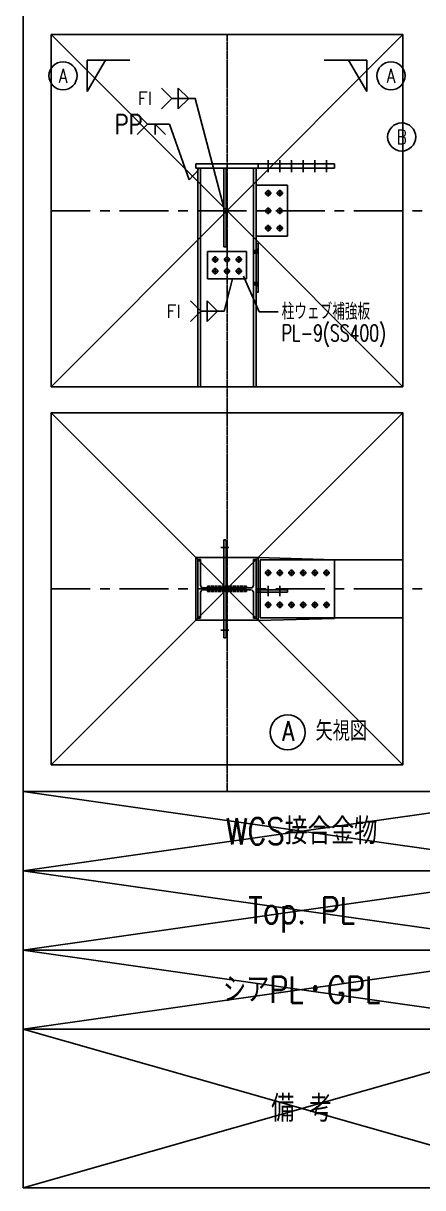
# Model space of a CAD drawing. Extents: x -668440 to 1010955, y -1678500 to 210463.
# Drawn here: x -587578 to -567126, y -944029 to -884498 of the extents above; entities that cross this region are included whole.
import ezdxf
from ezdxf.enums import TextEntityAlignment as Align

# ---------------------------------------------------------------- set-up
doc = ezdxf.new("R2010")
doc.units = 0
doc.header["$MEASUREMENT"] = 0
for name, pattern in [('CENTER', [2, 1.25, -0.25, 0.25, -0.25]), ('DASHED', [0.75, 0.5, -0.25]), ('HASEN_S', [2, 1.5, -0.5])]:
    doc.linetypes.add(name, pattern=pattern)
doc.layers.get('0').update_dxf_attribs({"color": 3, "linetype": 'CONTINUOUS'})
doc.layers.get('Defpoints').update_dxf_attribs({"color": 251, "linetype": 'CONTINUOUS'})
doc.layers.add('00_ADDL', color=253, linetype='CONTINUOUS', plot=False)
for name, color, linetype in [('010', 7, 'CONTINUOUS'), ('098', 7, 'CONTINUOUS'), ('100', 5, 'CENTER'), ('_1-1_L-CL', 3, 'CONTINUOUS'), ('_1-3_L-CS', 1, 'CONTINUOUS'), ('_1-B_TXT1', 3, 'CONTINUOUS'), ('_4-7_CS-H', 4, 'HASEN_S'), ('_5-6_GS-M', 6, 'CONTINUOUS'), ('BEAM_H-434x299x10x15x13', 7, 'CONTINUOUS'), ('BOLT', 4, 'CONTINUOUS'), ('cfhole_d', 7, 'CONTINUOUS'), ('cfr_d', 7, 'CONTINUOUS'), ('chole', 7, 'CONTINUOUS'), ('COL_H-300x300x10x15x13', 7, 'CONTINUOUS'), ('ctp400-40-60-60-0-0-M22', 7, 'CONTINUOUS'), ('cwr_d', 7, 'CONTINUOUS'), ('SH400-12-3-3-M22@90(0.0)', 7, 'CONTINUOUS'), ('SP400-40-60-60-0-0-M22-200-K6-320-320-0-164-TYPE1', 7, 'CONTINUOUS'), ('SP400-40-60-60-0-0-M22-200-K6-614-322-0-168-TYPE2', 7, 'CONTINUOUS'), ('修正2022年4月20日', 2, 'CONTINUOUS')]:
    doc.layers.add(name, color=color, linetype=linetype)
doc.styles.add('DRACAD', font='txt', dxfattribs={"width": 0.85, "bigfont": 'extfont2'})
doc.styles.add('S000', font='simplex.shx', dxfattribs={"width": 0.7, "bigfont": 'extfont2.shx'})
doc.styles.add('S020', font='simplex.shx', dxfattribs={"width": 0.8, "height": 100, "bigfont": 'extfont2.shx'})
doc.styles.add('S030', font='simplex.shx', dxfattribs={"width": 0.8, "bigfont": 'extfont2.shx'})

# ---------------------------------------------------------------- blocks, each defined once
blk = doc.blocks.new('剛接合部C1Y')
for p, q in [((-225827.6965, -399027.59222), (-225827.6965, -392142.59222)), ((-224634.60838, -394236.59222), (-224649.62063, -394236.59222)), ((-224625.60838, -394229.59222), (-224634.60838, -394229.59222)), ((-224634.60838, -394411.59222), (-224649.62063, -394411.59222)), ((-224625.60838, -394418.59222), (-224634.60838, -394418.59222)), ((-224234.62063, -396116.92555), (-224234.62063, -395816.92555))]:
    blk.add_line(p, q)
blk.add_lwpolyline([(-224625.60838, -394199.59222), (-224634.60838, -394199.59222), (-224634.60838, -394449.59222), (-224625.60838, -394449.59222)], close=True)
at = {"layer": '00_ADDL'}
for p, q in [((-225684.62063, -393132.59222), (-223884.62063, -394932.59222)), ((-223884.62063, -393132.59222), (-225684.62063, -394932.59222)), ((-225684.62063, -395065.92555), (-223884.62063, -396865.92555)), ((-223884.62063, -395065.92555), (-225684.62063, -396865.92555)), ((-225827.6965, -397002.59222), (-222977.6965, -397407.59222)), ((-222977.6965, -397002.59222), (-225827.6965, -397407.59222)), ((-225827.6965, -397407.59222), (-222977.6965, -397812.59222)), ((-222977.6965, -397407.59222), (-225827.6965, -397812.59222)), ((-225827.6965, -397812.59222), (-222977.6965, -398217.59222)), ((-222977.6965, -397812.59222), (-225827.6965, -398217.59222)), ((-225827.6965, -398217.59222), (-222977.6965, -399027.59222)), ((-222977.6965, -398217.59222), (-225827.6965, -399027.59222))]:
    blk.add_line(p, q, dxfattribs=at)
at = {"layer": '00_ADDL', "transparency": 33554661}
for p, q in [((-224789.62063, -395754.92555), (-224801.62063, -395754.92555)), ((-224789.62063, -395754.92555), (-224801.62063, -395754.92555)), ((-224789.62063, -396176.92555), (-224801.62063, -396176.92555)), ((-224789.62063, -396176.92555), (-224801.62063, -396176.92555))]:
    blk.add_line(p, q, dxfattribs=at)
at = {"layer": '00_ADDL'}
for points in [[(-225684.62063, -394932.59222), (-225684.62063, -393132.59222), (-223884.62063, -393132.59222), (-223884.62063, -394932.59222)], [(-225684.62063, -396865.92555), (-225684.62063, -395065.92555), (-223884.62063, -395065.92555), (-223884.62063, -396865.92555)]]:
    blk.add_lwpolyline(points, close=True, dxfattribs=at)
at = {"layer": '100'}
blk.add_line((-224784.62063, -397002.59222), (-224784.62063, -393132.59222), dxfattribs=at)
at = {"layer": '100', "linetype": 'CENTER', "ltscale": 200}
for p, q in [((-219884.62063, -394032.59222), (-225684.62063, -394032.59222)), ((-219884.62063, -395965.92555), (-225684.62063, -395965.92555))]:
    blk.add_line(p, q, dxfattribs=at)
at = {"layer": '_1-1_L-CL', "transparency": 33554661}
for p, q in [((-225244.71403, -393537.06389), (-225191.38069, -393590.39722)), ((-225244.71403, -393643.73056), (-225191.38069, -393590.39722)), ((-225079.48575, -393590.39722), (-225191.38069, -393590.39722)), ((-225152.84658, -393643.73056), (-225152.84658, -393590.39722)), ((-225152.84658, -393590.39722), (-225099.51325, -393643.73056)), ((-225079.48575, -393590.39722), (-224979.16428, -393875.57027)), ((-224979.16428, -393875.57027), (-224928.54318, -393822.46687))]:
    blk.add_line(p, q, dxfattribs=at)
at = {"layer": '_1-1_L-CL'}
for p, q in [((-225827.6965, -397407.59222), (-219741.54476, -397407.59222)), ((-225827.6965, -397812.59222), (-219741.54476, -397812.59222)), ((-225827.6965, -398217.59222), (-219741.54476, -398217.59222)), ((-225827.6965, -399027.59222), (-219741.54476, -399027.59222))]:
    blk.add_line(p, q, dxfattribs=at)
at = {"layer": '_1-3_L-CS'}
for p, q in [((-225282.80209, -393262.48971), (-225499.93724, -393262.48971)), ((-225499.93724, -393262.48971), (-225499.93724, -393423.55949)), ((-225499.93724, -393423.55949), (-225406.94357, -393262.48971)), ((-224286.43917, -393262.48971), (-224069.30401, -393262.48971)), ((-224069.30401, -393423.55949), (-224162.29769, -393262.48971)), ((-224069.30401, -393262.48971), (-224069.30401, -393423.55949)), ((-224700.21072, -394367.61166), (-224620.11516, -394549.54942)), ((-224620.11516, -394549.54942), (-224522.82229, -394549.85507))]:
    blk.add_line(p, q, dxfattribs=at)
at = {"layer": '_1-3_L-CS', "transparency": 33554661}
for p, q in [((-225119.95785, -393405.48827), (-225066.62452, -393458.8216)), ((-225033.78327, -393405.48827), (-224980.44993, -393458.8216)), ((-225033.78327, -393405.48827), (-225033.78327, -393512.15493)), ((-225119.95785, -393512.15493), (-225066.62452, -393458.8216)), ((-225033.78327, -393512.15493), (-224980.44993, -393458.8216)), ((-224972.22767, -394493.12762), (-224918.89433, -394546.46095)), ((-224886.05308, -394493.12762), (-224832.71975, -394546.46095)), ((-224886.05308, -394493.12762), (-224886.05308, -394599.79429)), ((-224972.22767, -394599.79429), (-224918.89433, -394546.46095)), ((-224886.05308, -394599.79429), (-224832.71975, -394546.46095))]:
    blk.add_line(p, q, dxfattribs=at)
at = {"layer": '_1-3_L-CS'}
for points in [[(-224801.12063, -394016.09222), (-224947.15149, -393458.8216), (-225066.62452, -393458.8216)], [(-224757.17426, -394381.59222), (-224799.4213, -394546.46095), (-224918.89433, -394546.46095)]]:
    blk.add_lwpolyline(points, dxfattribs=at)
at = {"layer": '_1-3_L-CS', "ltscale": 10}
for centre, radius in [((-225624.17802, -393343.0246), 72), ((-223945.06323, -393343.0246), 72), ((-223890.29036, -393655.82892), 72), ((-224474.32904, -396699.57109), 90)]:
    blk.add_circle(centre, radius, dxfattribs=at)
at = {"layer": '_4-7_CS-H', "ltscale": 0.5}
for p, q in [((-224801.62063, -395958.92555), (-224801.62063, -395714.92555)), ((-224801.62063, -395714.92555), (-224789.62063, -395714.92555)), ((-224801.62063, -395960.92555), (-224801.62063, -395714.92555)), ((-224801.62063, -395714.92555), (-224789.62063, -395714.92555)), ((-224789.62063, -395958.92555), (-224789.62063, -395714.92555)), ((-224789.62063, -395960.92555), (-224789.62063, -395714.92555)), ((-224801.62063, -395970.92555), (-224801.62063, -396216.92555)), ((-224801.62063, -395972.92555), (-224801.62063, -396216.92555)), ((-224789.62063, -395970.92555), (-224789.62063, -396216.92555)), ((-224789.62063, -395972.92555), (-224789.62063, -396216.92555)), ((-224801.62063, -396216.92555), (-224789.62063, -396216.92555)), ((-224801.62063, -396216.92555), (-224789.62063, -396216.92555))]:
    blk.add_line(p, q, dxfattribs=at)
at = {"layer": '_4-7_CS-H', "ltscale": 0.5, "extrusion": (1, -2e-15, 0)}
for centre in [(-395754.92555, 0, -224801.62063), (-395754.92555, 0, -224801.62063), (-395754.92555, 0, -224789.62063), (-395754.92555, 0, -224789.62063)]:
    blk.add_circle(centre, 12, dxfattribs=at)
at = {"layer": '_4-7_CS-H', "ltscale": 0.5, "extrusion": (1, 2e-15, 0)}
for centre in [(-396176.92555, 0, -224801.62063), (-396176.92555, 0, -224801.62063), (-396176.92555, 0, -224789.62063), (-396176.92555, 0, -224789.62063)]:
    blk.add_circle(centre, 12, dxfattribs=at)
at = {"layer": '_5-6_GS-M', "transparency": 33554661}
blk.add_lwpolyline([(-224800.2873, -393815.59222), (-224800.2873, -394216.59222), (-224789.62063, -394216.59222), (-224789.62063, -393815.59222)], close=True, dxfattribs=at)
at = {"layer": 'BEAM_H-434x299x10x15x13'}
for p, q in [((-224614.62063, -395816.92555), (-223884.62063, -395816.92555)), ((-224614.62063, -395816.92555), (-224614.62063, -396114.92555)), ((-224614.62063, -396114.92555), (-223884.62063, -396114.92555))]:
    blk.add_line(p, q, dxfattribs=at)
at = {"layer": 'BOLT'}
for p, q in [((-224574.62063, -393835.59222), (-224574.62063, -393773.59222)), ((-224514.62063, -393835.59222), (-224514.62063, -393773.59222)), ((-224454.62063, -393835.59222), (-224454.62063, -393773.59222)), ((-224394.62063, -393835.59222), (-224394.62063, -393773.59222)), ((-224334.62063, -393835.59222), (-224334.62063, -393773.59222)), ((-224274.62063, -393835.59222), (-224274.62063, -393773.59222)), ((-224591.62063, -393942.59222), (-224557.62063, -393942.59222)), ((-224574.62063, -393959.59222), (-224574.62063, -393925.59222)), ((-224531.62063, -393942.59222), (-224497.62063, -393942.59222)), ((-224514.62063, -393959.59222), (-224514.62063, -393925.59222)), ((-224574.62063, -394049.59222), (-224574.62063, -394015.59222)), ((-224514.62063, -394049.59222), (-224514.62063, -394015.59222)), ((-224591.62063, -394032.59222), (-224557.62063, -394032.59222)), ((-224531.62063, -394032.59222), (-224497.62063, -394032.59222)), ((-224591.62063, -394122.59222), (-224557.62063, -394122.59222)), ((-224574.62063, -394139.59222), (-224574.62063, -394105.59222)), ((-224531.62063, -394122.59222), (-224497.62063, -394122.59222)), ((-224514.62063, -394139.59222), (-224514.62063, -394105.59222)), ((-224844.62063, -394298.59222), (-224844.62063, -394264.59222)), ((-224784.62063, -394298.59222), (-224784.62063, -394264.59222)), ((-224724.62063, -394298.59222), (-224724.62063, -394264.59222)), ((-224861.62063, -394281.59222), (-224827.62063, -394281.59222)), ((-224844.62063, -394358.59222), (-224844.62063, -394324.59222)), ((-224801.62063, -394281.59222), (-224767.62063, -394281.59222)), ((-224784.62063, -394358.59222), (-224784.62063, -394324.59222)), ((-224741.62063, -394281.59222), (-224707.62063, -394281.59222)), ((-224724.62063, -394358.59222), (-224724.62063, -394324.59222)), ((-224861.62063, -394341.59222), (-224827.62063, -394341.59222)), ((-224801.62063, -394341.59222), (-224767.62063, -394341.59222)), ((-224741.62063, -394341.59222), (-224707.62063, -394341.59222)), ((-224815.62063, -395754.92555, -40), (-224775.62063, -395754.92555, -40)), ((-224574.62063, -395900.92555), (-224574.62063, -395866.92555)), ((-224514.62063, -395900.92555), (-224514.62063, -395866.92555)), ((-224454.62063, -395900.92555), (-224454.62063, -395866.92555)), ((-224394.62063, -395900.92555), (-224394.62063, -395866.92555)), ((-224334.62063, -395900.92555), (-224334.62063, -395866.92555)), ((-224274.62063, -395900.92555), (-224274.62063, -395866.92555)), ((-224591.62063, -395883.92555), (-224557.62063, -395883.92555)), ((-224531.62063, -395883.92555), (-224497.62063, -395883.92555)), ((-224471.62063, -395883.92555), (-224437.62063, -395883.92555)), ((-224411.62063, -395883.92555), (-224377.62063, -395883.92555)), ((-224351.62063, -395883.92555), (-224317.62063, -395883.92555)), ((-224291.62063, -395883.92555), (-224257.62063, -395883.92555)), ((-224574.62063, -395950.92555), (-224574.62063, -396002.92555)), ((-224514.62063, -395950.92555), (-224514.62063, -396002.92555)), ((-224591.62063, -396047.92555), (-224557.62063, -396047.92555)), ((-224574.62063, -396064.92555), (-224574.62063, -396030.92555)), ((-224531.62063, -396047.92555), (-224497.62063, -396047.92555)), ((-224514.62063, -396064.92555), (-224514.62063, -396030.92555)), ((-224471.62063, -396047.92555), (-224437.62063, -396047.92555)), ((-224454.62063, -396064.92555), (-224454.62063, -396030.92555)), ((-224411.62063, -396047.92555), (-224377.62063, -396047.92555)), ((-224394.62063, -396064.92555), (-224394.62063, -396030.92555)), ((-224351.62063, -396047.92555), (-224317.62063, -396047.92555)), ((-224334.62063, -396064.92555), (-224334.62063, -396030.92555)), ((-224291.62063, -396047.92555), (-224257.62063, -396047.92555)), ((-224274.62063, -396064.92555), (-224274.62063, -396030.92555)), ((-224815.62063, -396176.92555, -40), (-224775.62063, -396176.92555, -40))]:
    blk.add_line(p, q, dxfattribs=at)
at = {"layer": 'cfhole_d'}
for p, q in [((-224649.62063, -394237.59222), (-224649.62063, -394236.59222)), ((-224649.62063, -394236.59222), (-224634.62063, -394236.59222)), ((-224649.62063, -394240.59222), (-224649.62063, -394237.59222)), ((-224649.62063, -394237.59222), (-224634.62063, -394237.59222)), ((-224649.62063, -394244.59222), (-224649.62063, -394240.59222)), ((-224649.62063, -394240.59222), (-224634.62063, -394240.59222)), ((-224649.62063, -394249.59222), (-224649.62063, -394244.59222)), ((-224649.62063, -394244.59222), (-224634.62063, -394244.59222)), ((-224649.62063, -394249.59222), (-224649.62063, -394399.59222)), ((-224649.62063, -394249.59222), (-224634.62063, -394249.59222)), ((-224634.62063, -394237.59222), (-224634.62063, -394236.59222)), ((-224634.62063, -394240.59222), (-224634.62063, -394237.59222)), ((-224634.62063, -394244.59222), (-224634.62063, -394240.59222)), ((-224634.62063, -394249.59222), (-224634.62063, -394244.59222)), ((-224634.62063, -394249.59222), (-224634.62063, -394399.59222)), ((-224649.62063, -394399.59222), (-224634.62063, -394399.59222)), ((-224649.62063, -394399.59222), (-224649.62063, -394403.59222)), ((-224649.62063, -394403.59222), (-224634.62063, -394403.59222)), ((-224649.62063, -394403.59222), (-224649.62063, -394407.59222)), ((-224649.62063, -394407.59222), (-224634.62063, -394407.59222)), ((-224649.62063, -394407.59222), (-224649.62063, -394410.59222)), ((-224649.62063, -394410.59222), (-224634.62063, -394410.59222)), ((-224649.62063, -394410.59222), (-224649.62063, -394411.59222)), ((-224649.62063, -394411.59222), (-224634.62063, -394411.59222)), ((-224634.62063, -394399.59222), (-224634.62063, -394403.59222)), ((-224634.62063, -394403.59222), (-224634.62063, -394407.59222)), ((-224634.62063, -394407.59222), (-224634.62063, -394410.59222)), ((-224634.62063, -394410.59222), (-224634.62063, -394411.59222))]:
    blk.add_line(p, q, dxfattribs=at)
at = {"layer": 'cfr_d'}
for p, q in [((-224634.62063, -394449.59222), (-224634.62063, -394199.59222)), ((-224634.62063, -394199.59222), (-224625.62063, -394199.59222)), ((-224634.62063, -394199.59222), (-224634.62063, -394199.59222)), ((-224625.62063, -394449.59222), (-224625.62063, -394199.59222)), ((-224625.62063, -394199.59222), (-224625.62063, -394199.59222)), ((-224634.62063, -394230.59222), (-224634.62063, -394229.59222)), ((-224634.62063, -394229.59222), (-224625.62063, -394229.59222)), ((-224634.62063, -394235.59222), (-224634.62063, -394230.59222)), ((-224634.62063, -394230.59222), (-224625.62063, -394230.59222)), ((-224634.62063, -394241.59222), (-224634.62063, -394235.59222)), ((-224634.62063, -394235.59222), (-224625.62063, -394235.59222)), ((-224634.62063, -394249.59222), (-224634.62063, -394241.59222)), ((-224634.62063, -394241.59222), (-224625.62063, -394241.59222)), ((-224634.62063, -394249.59222), (-224634.62063, -394399.59222)), ((-224634.62063, -394249.59222), (-224625.62063, -394249.59222)), ((-224625.62063, -394230.59222), (-224625.62063, -394229.59222)), ((-224625.62063, -394235.59222), (-224625.62063, -394230.59222)), ((-224625.62063, -394241.59222), (-224625.62063, -394235.59222)), ((-224625.62063, -394249.59222), (-224625.62063, -394241.59222)), ((-224625.62063, -394249.59222), (-224625.62063, -394399.59222)), ((-224634.62063, -394399.59222), (-224625.62063, -394399.59222)), ((-224634.62063, -394399.59222), (-224634.62063, -394406.59222)), ((-224634.62063, -394406.59222), (-224625.62063, -394406.59222)), ((-224634.62063, -394406.59222), (-224634.62063, -394412.59222)), ((-224634.62063, -394412.59222), (-224625.62063, -394412.59222)), ((-224634.62063, -394412.59222), (-224634.62063, -394417.59222)), ((-224634.62063, -394417.59222), (-224625.62063, -394417.59222)), ((-224634.62063, -394417.59222), (-224634.62063, -394418.59222)), ((-224634.62063, -394418.59222), (-224625.62063, -394418.59222)), ((-224625.62063, -394399.59222), (-224625.62063, -394406.59222)), ((-224625.62063, -394406.59222), (-224625.62063, -394412.59222)), ((-224625.62063, -394412.59222), (-224625.62063, -394417.59222)), ((-224625.62063, -394417.59222), (-224625.62063, -394418.59222)), ((-224634.62063, -394449.59222), (-224634.62063, -394449.59222)), ((-224634.62063, -394449.59222), (-224625.62063, -394449.59222)), ((-224625.62063, -394449.59222), (-224625.62063, -394449.59222))]:
    blk.add_line(p, q, dxfattribs=at)
at = {"layer": 'chole'}
for centre in [(-224844.62063, -394281.59222), (-224784.62063, -394281.59222), (-224724.62063, -394281.59222), (-224844.62063, -394341.59222), (-224784.62063, -394341.59222), (-224724.62063, -394341.59222)]:
    blk.add_circle(centre, 12, dxfattribs=at)
at = {"layer": 'COL_H-300x300x10x15x13'}
for p, q in [((-224934.62063, -394932.59222), (-224934.62063, -393815.59222)), ((-224919.62063, -394932.59222), (-224919.62063, -393815.59222)), ((-224649.62063, -394932.59222), (-224649.62063, -393815.59222)), ((-224634.62063, -394932.59222), (-224634.62063, -393815.59222)), ((-224919.62063, -395815.92555), (-224934.62063, -395815.92555)), ((-224934.62063, -395815.92555), (-224934.62063, -396115.92555)), ((-224919.62063, -395947.92555), (-224919.62063, -395815.92555)), ((-224634.62063, -395815.92555), (-224649.62063, -395815.92555)), ((-224649.62063, -395815.92555), (-224649.62063, -395947.92555)), ((-224634.62063, -396115.92555), (-224634.62063, -395815.92555)), ((-224917.62063, -395954.92555), (-224919.62063, -395947.92555)), ((-224919.62063, -395983.92555), (-224917.62063, -395976.92555)), ((-224919.62063, -396115.92555), (-224919.62063, -395983.92555)), ((-224912.62063, -395959.92555), (-224917.62063, -395954.92555)), ((-224917.62063, -395976.92555), (-224912.62063, -395971.92555)), ((-224906.62063, -395960.92555), (-224912.62063, -395959.92555)), ((-224912.62063, -395971.92555), (-224906.62063, -395970.92555)), ((-224662.62063, -395960.92555), (-224906.62063, -395960.92555)), ((-224906.62063, -395970.92555), (-224662.62063, -395970.92555)), ((-224656.62063, -395959.92555), (-224662.62063, -395960.92555)), ((-224662.62063, -395970.92555), (-224656.62063, -395971.92555)), ((-224651.62063, -395954.92555), (-224656.62063, -395959.92555)), ((-224656.62063, -395971.92555), (-224651.62063, -395976.92555)), ((-224649.62063, -395947.92555), (-224651.62063, -395954.92555)), ((-224651.62063, -395976.92555), (-224649.62063, -395983.92555)), ((-224649.62063, -395983.92555), (-224649.62063, -396115.92555)), ((-224934.62063, -396115.92555), (-224919.62063, -396115.92555)), ((-224649.62063, -396115.92555), (-224634.62063, -396115.92555))]:
    blk.add_line(p, q, dxfattribs=at)
at = {"layer": 'ctp400-40-60-60-0-0-M22'}
for p, q in [((-224624.62063, -395805.92555), (-224944.62063, -395805.92555)), ((-224944.62063, -395805.92555), (-224944.62063, -396125.92555)), ((-224624.62063, -395805.92555), (-224624.62063, -396125.92555)), ((-224624.62063, -396125.92555), (-224944.62063, -396125.92555))]:
    blk.add_line(p, q, dxfattribs=at)
at = {"layer": 'cwr_d'}
for p, q in [((-224684.62063, -394241.59222), (-224884.62063, -394241.59222)), ((-224884.62063, -394241.59222), (-224884.62063, -394381.59222)), ((-224684.62063, -394381.59222), (-224684.62063, -394241.59222)), ((-224884.62063, -394381.59222), (-224684.62063, -394381.59222))]:
    blk.add_line(p, q, dxfattribs=at)
at = {"layer": 'cwr_d', "linetype": 'DASHED', "ltscale": 10}
for p, q in [((-224684.62063, -395951.92555), (-224884.62063, -395951.92555)), ((-224884.62063, -395960.92555), (-224884.62063, -395951.92555)), ((-224684.62063, -395960.92555), (-224884.62063, -395960.92555)), ((-224684.62063, -395970.92555), (-224884.62063, -395970.92555)), ((-224884.62063, -395970.92555), (-224884.62063, -395979.92555)), ((-224684.62063, -395979.92555), (-224884.62063, -395979.92555)), ((-224684.62063, -395960.92555), (-224684.62063, -395951.92555)), ((-224684.62063, -395970.92555), (-224684.62063, -395979.92555))]:
    blk.add_line(p, q, dxfattribs=at)
at = {"layer": 'cwr_d'}
for centre in [(-224844.62063, -394281.59222), (-224784.62063, -394281.59222), (-224724.62063, -394281.59222), (-224844.62063, -394341.59222), (-224784.62063, -394341.59222), (-224724.62063, -394341.59222)]:
    blk.add_circle(centre, 12, dxfattribs=at)
at = {"layer": 'Defpoints'}
blk.add_line((-225827.6965, -376150.73644), (-225827.6965, -393525.7562), dxfattribs=at)
at = {"layer": 'SH400-12-3-3-M22@90(0.0)'}
for p, q in [((-224634.62063, -393902.59222), (-224634.62063, -394162.59222)), ((-224474.62063, -393902.59222), (-224634.62063, -393902.59222)), ((-224474.62063, -394162.59222), (-224474.62063, -393902.59222)), ((-224634.62063, -394162.59222), (-224474.62063, -394162.59222)), ((-224634.62063, -395970.92555), (-224634.62063, -395982.92555)), ((-224634.62063, -395970.92555), (-224474.62063, -395970.92555)), ((-224634.62063, -395982.92555), (-224474.62063, -395982.92555)), ((-224474.62063, -395970.92555), (-224474.62063, -395982.92555))]:
    blk.add_line(p, q, dxfattribs=at)
for centre in [(-224574.62063, -393942.59222), (-224514.62063, -393942.59222), (-224574.62063, -394032.59222), (-224514.62063, -394032.59222), (-224574.62063, -394122.59222), (-224514.62063, -394122.59222)]:
    blk.add_circle(centre, 12, dxfattribs=at)
at = {"layer": 'SP400-40-60-60-0-0-M22-200-K6-320-320-0-164-TYPE1'}
for p, q in [((-224234.62063, -393793.59222), (-224944.62063, -393793.59222)), ((-224944.62063, -393815.59222), (-224944.62063, -393793.59222)), ((-224234.62063, -393815.59222), (-224944.62063, -393815.59222)), ((-224624.62063, -393815.59222), (-224624.62063, -393793.59222)), ((-224234.62063, -393815.59222), (-224234.62063, -393793.59222)), ((-224624.62063, -395805.92555), (-224944.62063, -395805.92555)), ((-224944.62063, -395805.92555), (-224944.62063, -396125.92555)), ((-224944.62063, -396125.92555), (-224624.62063, -396125.92555))]:
    blk.add_line(p, q, dxfattribs=at)
for centre in [(-224574.62063, -395883.92555), (-224514.62063, -395883.92555), (-224454.62063, -395883.92555), (-224394.62063, -395883.92555), (-224334.62063, -395883.92555), (-224274.62063, -395883.92555), (-224574.62063, -396047.92555), (-224514.62063, -396047.92555), (-224454.62063, -396047.92555), (-224394.62063, -396047.92555), (-224334.62063, -396047.92555), (-224274.62063, -396047.92555)]:
    blk.add_circle(centre, 12, dxfattribs=at)
at = {"layer": 'SP400-40-60-60-0-0-M22-200-K6-614-322-0-168-TYPE2'}
for p, q in [((-224624.62063, -395805.92555), (-224234.62063, -395816.92555)), ((-224234.62063, -396116.92555), (-224624.62063, -396127.92555))]:
    blk.add_line(p, q, dxfattribs=at)
at = {"layer": '修正2022年4月20日'}
blk.add_line((-225827.6965, -397002.59222), (-219741.54476, -397002.59222), dxfattribs=at)
at = {"layer": '010', "color": 3, "linetype": 'Continuous', "style": 'DRACAD', "width": 0.8}
blk.add_text('PP', height=100, dxfattribs=at).set_placement((-225361.33648, -393591.60801), align=Align.MIDDLE_LEFT)
at = {"layer": '098', "color": 3, "linetype": 'Continuous', "style": 'DRACAD'}
for p in [(-225242.7559, -393458.8216), (-225095.02572, -394546.46095)]:
    blk.add_text('FI', height=66.666667, dxfattribs=at).set_placement(p, align=Align.MIDDLE_LEFT)
at = {"layer": '_1-1_L-CL', "style": 'S020', "width": 0.8}
blk.add_text('備 考', height=135, dxfattribs=at).set_placement((-224402.6965, -398622.59222), align=Align.MIDDLE_CENTER)
at = {"layer": '_1-3_L-CS', "ltscale": 10, "style": 'S000', "width": 0.8}
for s, p in [('A', (-225624.17802, -393343.0246)), ('B', (-223890.29036, -393655.82892))]:
    blk.add_text(s, height=72, rotation=359.99999997, dxfattribs=at).set_placement(p, align=Align.MIDDLE)
at = {"layer": '_1-3_L-CS', "ltscale": 10, "style": 'S000', "text_generation_flag": 2, "width": 0.8}
blk.add_text('A', height=72, rotation=0.00000003, dxfattribs=at).set_placement((-223945.06323, -393343.0246), align=Align.MIDDLE)
at = {"layer": '_1-3_L-CS', "ltscale": 10, "style": 'S000', "width": 0.8}
blk.add_text('A  矢視図', height=100, rotation=359.99999997, dxfattribs=at).set_placement((-224502.77806, -396742.44137))
at = {"layer": '_1-B_TXT1', "color": 3, "style": 'S030', "width": 0.7}
for s, p in [('柱ウェブ補強板', (-224504.76725, -394548.20623)), ('PL-9(SS400)', (-224504.76725, -394657.8452))]:
    blk.add_text(s, height=84, dxfattribs=at).set_placement(p, align=Align.MIDDLE_LEFT)
at = {"layer": '_1-B_TXT1', "style": 'S020', "width": 0.8}
for s, p in [('WCS接合金物', (-224402.6965, -397205.09222)), ('Top. PL', (-224402.6965, -397610.09222)), ('シアPL・GPL', (-224402.6965, -398015.09222))]:
    blk.add_text(s, height=135, dxfattribs=at).set_placement(p, align=Align.MIDDLE_CENTER)

msp = doc.modelspace()

# ---------------------------------------------------------------- block references
at = {"xscale": 10, "yscale": 10, "zscale": 10}
msp.add_blockref('剛接合部C1Y', (1670698.6842, 3046247.35843, 5600), dxfattribs=at)

doc.saveas('drawing.dxf')
